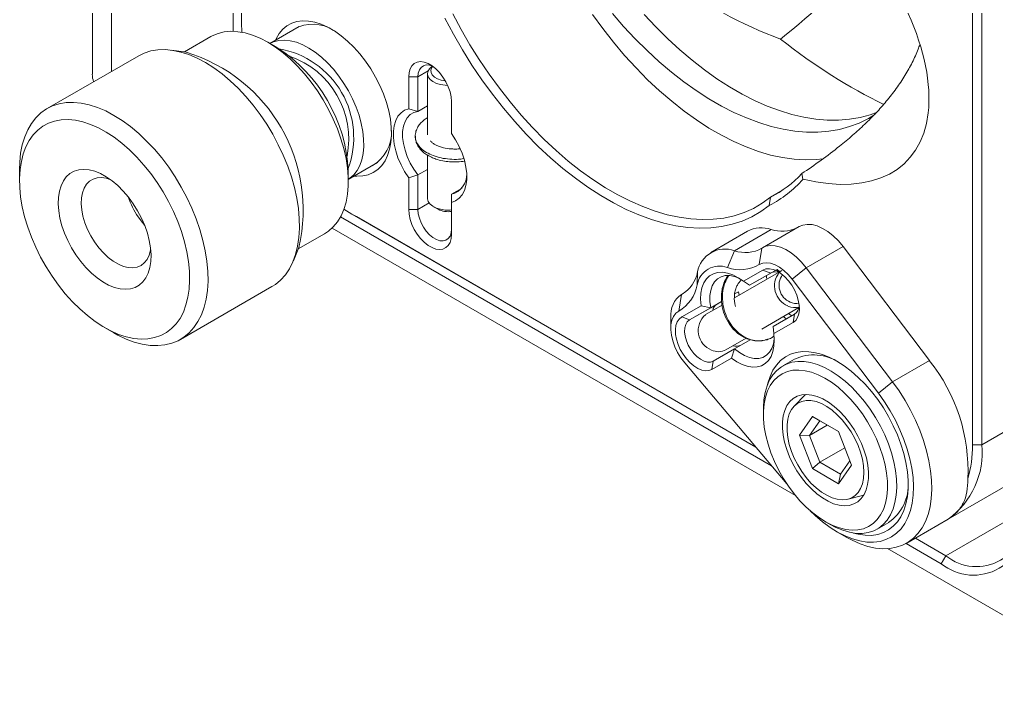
# Model space of a CAD drawing. Header units: inches. Extents: x 0.1 to 10.9, y 0 to 8.5.
# Drawn here: x 7.1 to 8.101, y 6.492 to 7.19 of the extents above; entities that cross this region are included whole.
import ezdxf

# ---------------------------------------------------------------- set-up
doc = ezdxf.new("R2010")
doc.units = ezdxf.units.IN
doc.header["$MEASUREMENT"] = 0

msp = doc.modelspace()

# ---------------------------------------------------------------- linework, layer by layer
at = {"color": 7, "linetype": 'Continuous', "lineweight": 0}
for p, q in [((7.1742, 7.1341), (7.1742, 8.1575)), ((7.3187, 7.178), (7.3187, 7.9438)), ((7.3272, 7.8453), (7.3272, 7.1866)), ((8.0768, 6.7539), (8.0768, 7.4126)), ((8.0862, 7.4126), (8.0862, 6.7539)), ((7.3272, 7.1866), (7.3275, 7.177)), ((7.3862, 7.183), (7.3561, 7.1656)), ((7.2958, 7.1725), (7.2686, 7.1568)), ((7.3635, 7.1613), (7.3541, 7.1667)), ((7.2217, 7.1528), (7.1279, 7.0987)), ((7.2703, 7.1566), (7.2555, 7.1586)), ((7.3771, 7.1525), (7.3765, 7.1525)), ((7.518, 7.1346), (7.518, 7.0717)), ((7.4986, 7.0986), (7.4986, 7.1312)), ((7.508, 7.1312), (7.4986, 7.1312)), ((7.508, 7.1312), (7.508, 7.0957)), ((7.5424, 7.1059), (7.5424, 7.0733)), ((7.508, 7.0957), (7.4986, 7.0986)), ((7.508, 7.0957), (7.518, 7.1014)), ((7.5055, 7.0705), (7.5055, 7.07)), ((7.4354, 7.0503), (7.4357, 7.0509)), ((7.4366, 7.0261), (7.4667, 7.0435)), ((7.518, 7.051), (7.518, 7.0066)), ((7.0995, 7.0361), (7.0995, 7.0252)), ((7.4366, 7.0238), (7.4366, 7.0347)), ((7.518, 7.0364), (7.508, 7.0307)), ((7.4986, 7.0277), (7.508, 7.0307)), ((7.4986, 6.9951), (7.4986, 7.0277)), ((7.508, 7.0307), (7.508, 6.9951)), ((7.9017, 7.032), (7.9029, 7.0262)), ((7.5534, 7.0171), (7.5424, 7.0108)), ((7.8803, 7.014), (7.8696, 7.0078)), ((7.5424, 7.0024), (7.5424, 7.0108)), ((7.5424, 7.0024), (7.5424, 6.9698)), ((7.8696, 7.0078), (7.8683, 6.9993)), ((7.4322, 6.9957), (7.4404, 6.9906)), ((7.4986, 6.9951), (7.508, 6.9951)), ((7.5241, 6.9981), (7.5288, 6.9954)), ((7.5408, 6.9947), (7.5424, 6.9948)), ((7.5424, 6.9927), (7.5421, 6.9932)), ((7.8707, 6.7324), (7.4286, 6.9876)), ((7.4404, 6.9906), (7.8545, 6.7515)), ((7.4404, 6.9906), (7.4451, 6.9879)), ((7.8545, 6.7515), (7.4451, 6.9879)), ((7.4201, 6.9762), (7.8951, 6.702)), ((7.8951, 6.702), (7.4201, 6.9762)), ((7.8461, 6.9729), (7.8084, 6.9512)), ((7.8325, 6.953), (7.8702, 6.9748)), ((7.899, 6.9777), (7.8613, 6.9559)), ((7.3853, 6.9548), (7.4124, 6.9704)), ((7.3803, 6.9425), (7.3859, 6.9563)), ((7.8254, 6.9357), (7.8325, 6.953)), ((7.8581, 6.9387), (7.8607, 6.9556)), ((7.9063, 6.9354), (7.944, 6.9572)), ((8.0325, 6.8402), (7.944, 6.9572)), ((7.8419, 6.9216), (7.8618, 6.9331)), ((7.8764, 6.9338), (7.8481, 6.9175)), ((7.8618, 6.9331), (7.8699, 6.9301)), ((7.8764, 6.9338), (7.8791, 6.9314)), ((7.8813, 6.9326), (7.8784, 6.9309)), ((7.8918, 6.9238), (7.9063, 6.9354)), ((7.9063, 6.9354), (7.9948, 6.8185)), ((7.7948, 6.9312), (7.7945, 6.9178)), ((7.8779, 6.9307), (7.8326, 6.9045)), ((7.8389, 6.9223), (7.84, 6.9229)), ((7.8699, 6.9301), (7.8481, 6.9175)), ((7.9802, 6.8068), (7.8918, 6.9238)), ((7.2645, 6.8619), (7.3583, 6.9161)), ((7.8419, 6.9216), (7.8481, 6.9175)), ((7.7784, 6.9081), (7.7755, 6.891)), ((7.7803, 6.9091), (7.7779, 6.9078)), ((7.8328, 6.9087), (7.8366, 6.9108)), ((7.8328, 6.9087), (7.8366, 6.9108)), ((7.8374, 6.9073), (7.8366, 6.9108)), ((7.7785, 6.885), (7.7985, 6.8965)), ((7.8148, 6.8983), (7.7865, 6.882)), ((7.8083, 6.8945), (7.7865, 6.882)), ((7.8083, 6.8945), (7.7985, 6.8965)), ((7.8199, 6.8972), (7.8029, 6.8874)), ((7.8083, 6.8945), (7.8195, 6.901)), ((7.8148, 6.8983), (7.8195, 6.901)), ((7.8606, 6.8725), (7.8987, 6.8946)), ((7.7674, 6.8844), (7.7674, 6.8735)), ((7.7865, 6.882), (7.7785, 6.885)), ((7.8724, 6.8754), (7.8942, 6.8879)), ((7.8928, 6.8794), (7.8942, 6.8879)), ((7.1867, 6.8742), (7.1962, 6.8687)), ((7.8729, 6.8679), (7.8724, 6.8754)), ((7.8928, 6.8794), (7.8729, 6.8679)), ((7.8238, 6.8513), (7.8445, 6.8633)), ((7.8109, 6.8398), (7.8326, 6.8524)), ((7.8326, 6.8524), (7.8295, 6.8428)), ((7.8488, 6.8617), (7.8326, 6.8524)), ((7.8642, 6.8614), (7.8648, 6.8615)), ((7.8648, 6.8615), (7.866, 6.8617)), ((7.8295, 6.8428), (7.8095, 6.8313)), ((7.7816, 6.8381), (7.8862, 6.714)), ((7.8109, 6.8398), (7.8095, 6.8313)), ((7.8941, 6.8417), (7.8823, 6.8349)), ((7.9948, 6.8185), (8.0325, 6.8402)), ((7.9802, 6.8068), (7.9948, 6.8185)), ((7.9056, 6.8055), (7.894, 6.7937)), ((7.8623, 6.7906), (7.8623, 6.7852)), ((7.8992, 6.7639), (7.9126, 6.7829)), ((7.9126, 6.7829), (7.9393, 6.7675)), ((7.92, 6.7786), (7.9126, 6.7829)), ((7.92, 6.7786), (7.9094, 6.7634)), ((7.9278, 6.7741), (7.9094, 6.7634)), ((7.9393, 6.7674), (7.92, 6.7786)), ((7.9126, 6.7295), (7.8992, 6.7639)), ((7.8992, 6.7639), (7.9094, 6.7634)), ((7.9094, 6.7634), (7.92, 6.736)), ((7.9393, 6.7675), (7.9526, 6.733)), ((8.0862, 6.7539), (8.0768, 6.7539)), ((7.9457, 6.7509), (7.92, 6.736)), ((7.9126, 6.7295), (7.92, 6.736)), ((7.92, 6.736), (7.9413, 6.7238)), ((7.9526, 6.733), (7.9393, 6.714)), ((7.9413, 6.7238), (7.9509, 6.7375)), ((7.9393, 6.714), (7.9126, 6.7295)), ((7.9393, 6.714), (7.9413, 6.7238)), ((8.0517, 6.6776), (8.1296, 6.7226)), ((7.9491, 6.6982), (7.9652, 6.7024)), ((7.9259, 6.675), (7.9306, 6.6722)), ((7.979, 6.6675), (7.9908, 6.6743)), ((8.0093, 6.6531), (8.0517, 6.6776)), ((7.9377, 6.6647), (7.9471, 6.6593)), ((8.0447, 6.6319), (8.0087, 6.6528)), ((8.0181, 6.6582), (8.0494, 6.6401)), ((7.9897, 6.6474), (8.2546, 6.4944)), ((8.2593, 6.4917), (7.9897, 6.6474)), ((8.0494, 6.6401), (8.0447, 6.6319))]:
    msp.add_line(p, q, dxfattribs=at)
at = {"color": 8, "linetype": 'Continuous', "lineweight": 0}
for p, q in [((7.1937, 8.1303), (7.1937, 7.1367)), ((7.5185, 7.1373), (7.508, 7.1312)), ((7.5197, 7.0019), (7.508, 6.9951)), ((7.7784, 6.9081), (7.7801, 6.909)), ((8.0862, 6.7539), (8.1296, 6.7789)), ((8.0494, 6.6401), (8.1296, 6.6864))]:
    msp.add_line(p, q, dxfattribs=at)
at = {"color": 7, "linetype": 'Continuous', "lineweight": 0, "flags": 128}
for points in [[(7.5438, 7.1959), (7.5523, 7.1799), (7.5614, 7.1642), (7.571, 7.1489), (7.5811, 7.1339), (7.5916, 7.1195), (7.6026, 7.1055), (7.6139, 7.0921), (7.6256, 7.0793), (7.6376, 7.0671), (7.6498, 7.0556), (7.6622, 7.0449), (7.6748, 7.035), (7.6875, 7.0259), (7.7003, 7.0176), (7.7131, 7.0102), (7.7259, 7.0037), (7.7386, 6.9982), (7.7512, 6.9936), (7.7637, 6.9899), (7.7759, 6.9873), (7.7879, 6.9856), (7.7995, 6.9849), (7.8109, 6.9852), (7.8218, 6.9865), (7.8324, 6.9889), (7.8425, 6.9922), (7.8521, 6.9964), (7.8611, 7.0016), (7.8696, 7.0078)], [(7.6871, 7.1952), (7.6977, 7.1807), (7.7086, 7.1667), (7.72, 7.1533), (7.7317, 7.1405), (7.7436, 7.1283), (7.7559, 7.1169), (7.7683, 7.1062), (7.7809, 7.0962), (7.7936, 7.0871), (7.8064, 7.0788), (7.8192, 7.0714), (7.832, 7.065), (7.8447, 7.0594), (7.8573, 7.0548), (7.8697, 7.0511), (7.882, 7.0485), (7.8939, 7.0468), (7.9056, 7.0461), (7.9169, 7.0465), (7.9233, 7.0471)], [(7.9765, 7.0926), (7.97, 7.0886), (7.9605, 7.0839), (7.9506, 7.0802), (7.9402, 7.0774), (7.9294, 7.0755), (7.9182, 7.0746), (7.9066, 7.0746), (7.8947, 7.0756), (7.8826, 7.0776), (7.8702, 7.0805), (7.8577, 7.0843), (7.845, 7.0891), (7.8321, 7.0948), (7.8192, 7.1013), (7.8063, 7.1088), (7.7935, 7.1171), (7.7806, 7.1262), (7.7679, 7.1361), (7.7554, 7.1468), (7.743, 7.1582), (7.7308, 7.1702), (7.719, 7.1829), (7.7074, 7.1962)], [(7.7402, 7.1952), (7.7521, 7.1825), (7.7642, 7.1704), (7.7766, 7.159), (7.7891, 7.1484), (7.8018, 7.1385), (7.8147, 7.1293), (7.8276, 7.121), (7.8405, 7.1136), (7.8533, 7.107), (7.8662, 7.1013), (7.8789, 7.0966), (7.8914, 7.0927), (7.9038, 7.0898), (7.916, 7.0878), (7.9278, 7.0868), (7.9394, 7.0868), (7.9506, 7.0877), (7.9614, 7.0896), (7.9718, 7.0924), (7.979, 7.0951)], [(7.362, 7.169), (7.3626, 7.1703), (7.3657, 7.1756), (7.3694, 7.18), (7.3737, 7.1836), (7.3786, 7.1862), (7.384, 7.1879), (7.3898, 7.1887), (7.3959, 7.1885), (7.4024, 7.1874), (7.409, 7.1852), (7.4158, 7.1822), (7.4226, 7.1783), (7.4293, 7.1735), (7.436, 7.168), (7.4424, 7.1617), (7.4486, 7.1548), (7.4544, 7.1473), (7.4597, 7.1394), (7.4646, 7.1311), (7.4689, 7.1225), (7.4727, 7.1138), (7.4757, 7.105), (7.4781, 7.0963), (7.4798, 7.0877), (7.4807, 7.0794), (7.4809, 7.0714), (7.4803, 7.0639), (7.479, 7.057), (7.477, 7.0506), (7.4743, 7.045), (7.4709, 7.0402), (7.4668, 7.0362), (7.4622, 7.0331), (7.4571, 7.0309), (7.4515, 7.0296), (7.4455, 7.0293), (7.4425, 7.0295)], [(7.8683, 6.9993), (7.8596, 6.9931), (7.8504, 6.9878), (7.8406, 6.9834), (7.8303, 6.9801), (7.8195, 6.9777), (7.8083, 6.9764), (7.7968, 6.9761), (7.7848, 6.9768), (7.7726, 6.9785), (7.7601, 6.9812), (7.7474, 6.985), (7.7346, 6.9897), (7.7216, 6.9953), (7.7085, 7.002), (7.6955, 7.0095), (7.6824, 7.018), (7.6695, 7.0273), (7.6566, 7.0374), (7.6439, 7.0483), (7.6314, 7.06), (7.6192, 7.0724), (7.6073, 7.0855), (7.5957, 7.0992), (7.5845, 7.1134), (7.5737, 7.1282), (7.5634, 7.1434), (7.5536, 7.1591), (7.5444, 7.1751), (7.5357, 7.1914)], [(7.2958, 7.1725), (7.2971, 7.1733), (7.3031, 7.1758), (7.3095, 7.1774), (7.3163, 7.178), (7.3234, 7.1776), (7.3308, 7.1763), (7.3385, 7.174), (7.3462, 7.1708), (7.3541, 7.1668), (7.3619, 7.1618), (7.3697, 7.156), (7.3773, 7.1495), (7.3847, 7.1422), (7.3919, 7.1344), (7.3987, 7.1259), (7.4051, 7.117), (7.411, 7.1076), (7.4164, 7.0979), (7.4213, 7.088), (7.4255, 7.0779), (7.4291, 7.0678), (7.432, 7.0577), (7.4343, 7.0477), (7.4358, 7.0379), (7.4365, 7.0285), (7.4365, 7.0194), (7.4358, 7.0108), (7.4343, 7.0028), (7.4321, 6.9953), (7.4292, 6.9886), (7.4256, 6.9826), (7.4213, 6.9774), (7.4165, 6.9731), (7.4124, 6.9704)], [(7.4366, 7.0262), (7.4381, 7.0272), (7.4422, 7.0307), (7.4456, 7.0351), (7.4484, 7.0403), (7.4505, 7.0462), (7.4518, 7.0528), (7.4525, 7.0599), (7.4524, 7.0674), (7.4515, 7.0753), (7.45, 7.0835), (7.4477, 7.0919), (7.4447, 7.1003), (7.4411, 7.1086), (7.4369, 7.1168), (7.4322, 7.1246), (7.427, 7.1321), (7.4214, 7.1391), (7.4154, 7.1456), (7.4092, 7.1514), (7.4028, 7.1565), (7.3963, 7.1607), (7.3899, 7.1641), (7.3834, 7.1667), (7.3772, 7.1683), (7.3712, 7.1689), (7.3655, 7.1686), (7.3601, 7.1673), (7.3561, 7.1656)], [(7.2217, 7.1528), (7.2273, 7.1556), (7.2341, 7.1578), (7.2412, 7.159), (7.2488, 7.1592), (7.2567, 7.1584), (7.2648, 7.1567), (7.2732, 7.1541), (7.2817, 7.1505), (7.2902, 7.1459), (7.2988, 7.1405), (7.3072, 7.1343), (7.3156, 7.1273), (7.3237, 7.1196), (7.3316, 7.1112), (7.3391, 7.1022), (7.3463, 7.0927), (7.353, 7.0827), (7.3592, 7.0724), (7.3649, 7.0617), (7.37, 7.0508), (7.3745, 7.0398), (7.3783, 7.0288), (7.3814, 7.0178), (7.3838, 7.0069), (7.3855, 6.9963), (7.3864, 6.9859), (7.3866, 6.976), (7.386, 6.9665), (7.3847, 6.9575), (7.3826, 6.9491), (7.3798, 6.9414), (7.3763, 6.9344), (7.3721, 6.9282), (7.3673, 6.9229), (7.3619, 6.9184), (7.3583, 6.9161)], [(7.4986, 7.1312), (7.499, 7.1357), (7.5001, 7.1395), (7.5019, 7.1427), (7.5043, 7.145), (7.5073, 7.1464), (7.5108, 7.1469), (7.5145, 7.1464), (7.5185, 7.1449), (7.5225, 7.1426), (7.5265, 7.1395), (7.5303, 7.1356), (7.5337, 7.1311), (7.5367, 7.1263), (7.5392, 7.1211), (7.541, 7.1159), (7.5421, 7.1108), (7.5424, 7.1059)], [(7.523, 7.1423), (7.5199, 7.1433), (7.5166, 7.1435), (7.5137, 7.1427), (7.5113, 7.141), (7.5095, 7.1384), (7.5084, 7.1351), (7.508, 7.1312)], [(7.5386, 7.1225), (7.536, 7.1226), (7.5313, 7.1233), (7.527, 7.1246), (7.5234, 7.1265), (7.5206, 7.1287), (7.5187, 7.1313), (7.518, 7.1341), (7.5183, 7.1369), (7.5198, 7.1395), (7.5223, 7.1419), (7.5229, 7.1423)], [(7.5234, 7.1421), (7.5223, 7.1407), (7.5214, 7.1382), (7.5215, 7.1357), (7.5228, 7.1332), (7.525, 7.131), (7.5281, 7.1293), (7.5319, 7.128), (7.5361, 7.1273), (7.5362, 7.1273)], [(7.0995, 7.0361), (7.0998, 7.0436), (7.1007, 7.0529), (7.1024, 7.0615), (7.1049, 7.0696), (7.108, 7.0769), (7.1119, 7.0835), (7.1164, 7.0893), (7.1215, 7.0943), (7.1272, 7.0983), (7.1335, 7.1014), (7.1402, 7.1036), (7.1474, 7.1048), (7.155, 7.105), (7.1629, 7.1043), (7.171, 7.1026), (7.1794, 7.0999), (7.1879, 7.0963), (7.1964, 7.0918), (7.2049, 7.0864), (7.2134, 7.0802), (7.2217, 7.0732), (7.2299, 7.0654), (7.2378, 7.057), (7.2453, 7.0481), (7.2525, 7.0385), (7.2592, 7.0286), (7.2654, 7.0182), (7.2711, 7.0075), (7.2762, 6.9967), (7.2807, 6.9857), (7.2845, 6.9746), (7.2876, 6.9636), (7.29, 6.9528), (7.2917, 6.9421), (7.2926, 6.9318), (7.2928, 6.9218), (7.2922, 6.9123), (7.2909, 6.9033), (7.2888, 6.895), (7.286, 6.8872), (7.2825, 6.8803), (7.2783, 6.8741), (7.2735, 6.8687), (7.268, 6.8642), (7.2621, 6.8606), (7.2556, 6.858), (7.2486, 6.8563), (7.2412, 6.8556), (7.2335, 6.8558), (7.2254, 6.8571), (7.2172, 6.8593), (7.2088, 6.8624), (7.2002, 6.8665), (7.1962, 6.8687)], [(7.4986, 7.0277), (7.4944, 7.0343), (7.4907, 7.0411), (7.4876, 7.0482), (7.4853, 7.0553), (7.4837, 7.0623), (7.4829, 7.0691), (7.4829, 7.0754), (7.4837, 7.0812), (7.4853, 7.0864), (7.4876, 7.0908), (7.4907, 7.0944), (7.4944, 7.097), (7.4986, 7.0986)], [(7.508, 7.0957), (7.5038, 7.0946), (7.5002, 7.0925), (7.4971, 7.0894), (7.4948, 7.0854), (7.4932, 7.0807), (7.4923, 7.0752), (7.4923, 7.0692), (7.4932, 7.0629), (7.4948, 7.0562), (7.4971, 7.0495), (7.5002, 7.0429), (7.5038, 7.0366), (7.508, 7.0307)], [(7.1329, 6.9268), (7.1268, 6.9364), (7.1212, 6.9463), (7.1162, 6.9565), (7.1117, 6.9668), (7.108, 6.9772), (7.1048, 6.9876), (7.1024, 6.9978), (7.1007, 7.0079), (7.0998, 7.0177), (7.0996, 7.0271), (7.1001, 7.0361), (7.1014, 7.0446), (7.1033, 7.0524), (7.1061, 7.0596), (7.1094, 7.0661), (7.1135, 7.0718), (7.1182, 7.0767), (7.1234, 7.0807), (7.1292, 7.0838), (7.1355, 7.0859), (7.1423, 7.0872), (7.1494, 7.0874), (7.1568, 7.0867), (7.1645, 7.0851), (7.1724, 7.0825), (7.1804, 7.079), (7.1884, 7.0746), (7.1965, 7.0693), (7.2044, 7.0633), (7.2122, 7.0565), (7.2198, 7.049), (7.2271, 7.0408), (7.2341, 7.0321), (7.2406, 7.023), (7.2467, 7.0134), (7.2523, 7.0034), (7.2573, 6.9933), (7.2618, 6.9829), (7.2655, 6.9725), (7.2687, 6.9622), (7.2711, 6.9519), (7.2728, 6.9418), (7.2737, 6.932), (7.2739, 6.9226), (7.2734, 6.9136), (7.2722, 6.9052), (7.2702, 6.8973), (7.2675, 6.8901), (7.2641, 6.8836), (7.26, 6.8779), (7.2553, 6.8731), (7.2501, 6.8691), (7.2443, 6.866), (7.238, 6.8638), (7.2312, 6.8626), (7.2241, 6.8623), (7.2167, 6.863), (7.209, 6.8646), (7.2011, 6.8672), (7.1931, 6.8707), (7.1851, 6.8751), (7.1771, 6.8804), (7.1691, 6.8864), (7.1613, 6.8932), (7.1537, 6.9007), (7.1464, 6.9089), (7.1394, 6.9176), (7.1329, 6.9268)], [(7.5424, 7.0733), (7.5467, 7.0668), (7.5504, 7.0599), (7.5534, 7.0529), (7.5557, 7.0458), (7.5573, 7.0387), (7.5581, 7.032), (7.5581, 7.0256), (7.5573, 7.0198), (7.5557, 7.0146), (7.5534, 7.0102), (7.5504, 7.0067), (7.5467, 7.0041), (7.5424, 7.0024)], [(7.1573, 6.9486), (7.1529, 6.9558), (7.149, 6.9633), (7.1456, 6.9709), (7.1429, 6.9786), (7.141, 6.9863), (7.1397, 6.9938), (7.1392, 7.001), (7.1394, 7.0077), (7.1404, 7.014), (7.1421, 7.0196), (7.1445, 7.0245), (7.1475, 7.0287), (7.1512, 7.032), (7.1555, 7.0344), (7.1602, 7.0358), (7.1654, 7.0363), (7.1709, 7.0359), (7.1767, 7.0344), (7.1826, 7.032), (7.1885, 7.0288), (7.1945, 7.0246), (7.2003, 7.0197), (7.2059, 7.0141), (7.2112, 7.0079), (7.2162, 7.0011), (7.2206, 6.9939), (7.2246, 6.9865), (7.2279, 6.9788), (7.2306, 6.9711), (7.2326, 6.9634), (7.2338, 6.956), (7.2344, 6.9488), (7.2341, 6.942), (7.2332, 6.9358), (7.2315, 6.9301), (7.229, 6.9252), (7.226, 6.921), (7.2223, 6.9177), (7.218, 6.9153), (7.2133, 6.9139), (7.2081, 6.9134), (7.2026, 6.9139), (7.1969, 6.9153), (7.1909, 6.9177), (7.185, 6.921), (7.179, 6.9251), (7.1732, 6.93), (7.1676, 6.9356), (7.1623, 6.9418), (7.1573, 6.9486)], [(7.1764, 6.9619), (7.1725, 6.9682), (7.1692, 6.9748), (7.1665, 6.9815), (7.1645, 6.9883), (7.1633, 6.9949), (7.1627, 7.0012), (7.163, 7.0071), (7.164, 7.0124), (7.1657, 7.0171), (7.1681, 7.0211), (7.1712, 7.0242), (7.1749, 7.0264), (7.179, 7.0276), (7.1836, 7.0279), (7.1885, 7.0272), (7.1931, 7.0257)], [(7.518, 7.0066), (7.518, 7.0061), (7.5187, 7.0034), (7.5206, 7.0008), (7.5234, 6.9985), (7.527, 6.9967), (7.5313, 6.9954), (7.536, 6.9947), (7.5408, 6.9947)], [(7.5424, 6.9698), (7.5421, 6.9654), (7.541, 6.9615), (7.5392, 6.9584), (7.5367, 6.9561), (7.5337, 6.9547), (7.5303, 6.9542), (7.5265, 6.9547), (7.5225, 6.9561), (7.5185, 6.9584), (7.5145, 6.9616), (7.5108, 6.9655), (7.5073, 6.9699), (7.5043, 6.9748), (7.5019, 6.9799), (7.5001, 6.9851), (7.499, 6.9903), (7.4986, 6.9951)], [(7.508, 6.9951), (7.5084, 6.9908), (7.5095, 6.9862), (7.5113, 6.9816), (7.5137, 6.9771), (7.5166, 6.973), (7.5199, 6.9694), (7.5234, 6.9665), (7.527, 6.9644), (7.5306, 6.9632), (7.5338, 6.963), (7.5367, 6.9638), (7.5392, 6.9655), (7.541, 6.968), (7.5421, 6.9714), (7.5424, 6.9753)], [(7.2277, 6.9793), (7.2255, 6.9819), (7.2212, 6.9878)], [(7.944, 6.9572), (7.9392, 6.963), (7.934, 6.9682), (7.9285, 6.9725), (7.923, 6.9759), (7.9176, 6.9784), (7.9122, 6.9797), (7.9072, 6.98), (7.9026, 6.9792), (7.899, 6.9777)], [(7.2339, 6.9549), (7.2337, 6.9535), (7.2323, 6.9485), (7.2303, 6.9441), (7.2275, 6.9406), (7.2241, 6.9379), (7.2202, 6.9362), (7.2158, 6.9354), (7.2111, 6.9357), (7.206, 6.9369), (7.2009, 6.939), (7.1956, 6.9421), (7.1905, 6.946), (7.1855, 6.9507), (7.1807, 6.956), (7.1764, 6.9619)], [(7.8607, 6.9556), (7.8649, 6.9575), (7.8695, 6.9583), (7.8745, 6.958), (7.8798, 6.9566), (7.8853, 6.9542), (7.8908, 6.9507), (7.8963, 6.9464), (7.9014, 6.9413), (7.9063, 6.9354)], [(7.8918, 6.9238), (7.8877, 6.9286), (7.8834, 6.9328), (7.8788, 6.9361), (7.8742, 6.9386), (7.8697, 6.9401), (7.8655, 6.9407), (7.8616, 6.9402), (7.8581, 6.9387)], [(7.8618, 6.9331), (7.8649, 6.9343), (7.8685, 6.9345), (7.8723, 6.9338), (7.8763, 6.9322), (7.8803, 6.9296), (7.8843, 6.9263), (7.888, 6.9222), (7.8913, 6.9177), (7.8942, 6.9127), (7.8965, 6.9075), (7.8981, 6.9023), (7.899, 6.8972), (7.8992, 6.8925), (7.8987, 6.8882), (7.8974, 6.8845), (7.8954, 6.8815), (7.8928, 6.8794)], [(7.7985, 6.8965), (7.7979, 6.9032), (7.7982, 6.9093), (7.7993, 6.9149), (7.8012, 6.9199), (7.8038, 6.924), (7.8071, 6.9272), (7.811, 6.9294), (7.8154, 6.9307), (7.8203, 6.9309), (7.8255, 6.93), (7.8309, 6.9282), (7.8364, 6.9253), (7.8419, 6.9216)], [(7.8381, 6.9243), (7.8378, 6.9244), (7.8327, 6.9264), (7.8278, 6.9274), (7.8231, 6.9274), (7.8189, 6.9263), (7.8153, 6.9242), (7.8122, 6.9211), (7.8099, 6.9171), (7.8083, 6.9123), (7.8075, 6.9069), (7.8075, 6.9009), (7.8083, 6.8945)], [(7.7755, 6.891), (7.7725, 6.8888), (7.7701, 6.8856), (7.7685, 6.8817), (7.7675, 6.877), (7.7674, 6.8718), (7.768, 6.8663), (7.7694, 6.8604), (7.7716, 6.8545), (7.7743, 6.8487), (7.7777, 6.8432), (7.7816, 6.8381)], [(7.8095, 6.8313), (7.8064, 6.8301), (7.8028, 6.8299), (7.799, 6.8306), (7.795, 6.8323), (7.791, 6.8348), (7.787, 6.8382), (7.7833, 6.8422), (7.78, 6.8468), (7.7771, 6.8517), (7.7748, 6.8569), (7.7732, 6.8621), (7.7723, 6.8672), (7.7721, 6.872), (7.7726, 6.8763), (7.7739, 6.88), (7.7759, 6.8829), (7.7785, 6.885)], [(7.7865, 6.882), (7.7843, 6.88), (7.7826, 6.8773), (7.7817, 6.8738), (7.7815, 6.8698), (7.7821, 6.8653), (7.7834, 6.8607), (7.7853, 6.8561), (7.7879, 6.8517), (7.7909, 6.8477), (7.7942, 6.8443), (7.7978, 6.8416), (7.8014, 6.8397), (7.8049, 6.8388), (7.8081, 6.8388), (7.8109, 6.8398)], [(7.8729, 6.8679), (7.8734, 6.8613), (7.8731, 6.8551), (7.872, 6.8495), (7.8701, 6.8446), (7.8675, 6.8405), (7.8642, 6.8373), (7.8603, 6.835), (7.8559, 6.8338), (7.851, 6.8336), (7.8458, 6.8344), (7.8404, 6.8363), (7.8349, 6.8391), (7.8295, 6.8428)], [(7.8326, 6.8524), (7.8377, 6.8485), (7.8429, 6.8455), (7.848, 6.8434), (7.853, 6.8424), (7.8576, 6.8425), (7.8618, 6.8436), (7.8655, 6.8457), (7.8685, 6.8488), (7.8709, 6.8528), (7.8725, 6.8575), (7.8733, 6.863), (7.8733, 6.8633)], [(7.8666, 6.8158), (7.867, 6.8172), (7.8692, 6.8241), (7.8721, 6.8303), (7.8757, 6.8357), (7.8799, 6.8403), (7.8848, 6.844), (7.8901, 6.8468), (7.896, 6.8486), (7.9023, 6.8495), (7.9089, 6.8494), (7.9158, 6.8484), (7.923, 6.8464), (7.9303, 6.8435), (7.9377, 6.8396)], [(7.9823, 6.7731), (7.9773, 6.7819), (7.9718, 6.7904), (7.9659, 6.7984), (7.9596, 6.806), (7.953, 6.8129), (7.9461, 6.8191), (7.9391, 6.8247), (7.9319, 6.8294), (7.9248, 6.8332), (7.9177, 6.8362), (7.9107, 6.8382), (7.904, 6.8392), (7.8976, 6.8393), (7.8915, 6.8385), (7.8859, 6.8367), (7.8807, 6.8339), (7.8761, 6.8302), (7.8721, 6.8257), (7.8687, 6.8204), (7.866, 6.8143), (7.8641, 6.8075), (7.8628, 6.8), (7.8623, 6.7921), (7.8623, 6.7906)], [(7.9377, 6.8396), (7.9451, 6.8349), (7.9524, 6.8294), (7.9596, 6.8231), (7.9665, 6.8162), (7.9732, 6.8086), (7.9795, 6.8004), (7.9853, 6.7918), (7.9907, 6.7828), (7.9955, 6.7735), (7.9997, 6.7641), (8.0033, 6.7545), (8.0062, 6.745), (8.0085, 6.7356), (8.0099, 6.7263), (8.0107, 6.7174), (8.0107, 6.7089), (8.0099, 6.7008), (8.0085, 6.6933), (8.0062, 6.6864), (8.0033, 6.6802), (7.9997, 6.6748), (7.9955, 6.6703), (7.9907, 6.6666), (7.9853, 6.6638), (7.9795, 6.6619), (7.9732, 6.661), (7.9665, 6.6611), (7.9596, 6.6621), (7.9546, 6.6634)], [(7.974, 6.7688), (7.9692, 6.7773), (7.9639, 6.7855), (7.9582, 6.7932), (7.9521, 6.8004), (7.9456, 6.807), (7.939, 6.8129), (7.9322, 6.818), (7.9253, 6.8223), (7.9184, 6.8258), (7.9116, 6.8283), (7.905, 6.8299), (7.8986, 6.8306), (7.8926, 6.8303), (7.8869, 6.829), (7.8817, 6.8268), (7.877, 6.8237), (7.8729, 6.8197), (7.8694, 6.8148), (7.8666, 6.8092), (7.8644, 6.8029), (7.863, 6.7959), (7.8624, 6.7884), (7.8624, 6.7804), (7.8632, 6.772), (7.8648, 6.7634), (7.8671, 6.7545), (7.87, 6.7456), (7.8736, 6.7368), (7.8779, 6.7281), (7.8826, 6.7196), (7.8879, 6.7114), (7.8937, 6.7037), (7.8998, 6.6965), (7.9062, 6.6899), (7.9129, 6.6841), (7.9197, 6.6789), (7.9266, 6.6746), (7.9335, 6.6711), (7.9402, 6.6686), (7.9469, 6.667), (7.9532, 6.6663), (7.9593, 6.6666), (7.965, 6.6679), (7.9702, 6.6701), (7.9749, 6.6732), (7.979, 6.6772), (7.9825, 6.6821), (7.9853, 6.6877), (7.9874, 6.694), (7.9888, 6.701), (7.9895, 6.7085), (7.9894, 6.7165), (7.9886, 6.7249), (7.9871, 6.7335), (7.9848, 6.7424), (7.9818, 6.7513), (7.9782, 6.7601), (7.974, 6.7688)], [(7.9948, 6.8185), (8.0014, 6.8092), (8.0075, 6.7995), (8.0132, 6.7895), (8.0182, 6.7792), (8.0227, 6.7688), (8.0265, 6.7583), (8.0297, 6.7478), (8.0321, 6.7375), (8.0338, 6.7273), (8.0348, 6.7175), (8.035, 6.7079), (8.0344, 6.6989), (8.0332, 6.6904), (8.0311, 6.6824), (8.0284, 6.6752), (8.025, 6.6687), (8.0208, 6.6629), (8.0161, 6.658), (8.0108, 6.654), (8.0049, 6.6509), (7.9986, 6.6488), (7.9918, 6.6476), (7.9846, 6.6473), (7.9771, 6.648), (7.9693, 6.6497), (7.9614, 6.6524), (7.9533, 6.656), (7.9471, 6.6593)], [(7.9593, 6.7626), (7.9553, 6.7697), (7.9507, 6.7764), (7.9457, 6.7827), (7.9404, 6.7884), (7.9348, 6.7933), (7.9291, 6.7975), (7.9233, 6.8009), (7.9175, 6.8034), (7.912, 6.8049), (7.9066, 6.8055), (7.9016, 6.8051), (7.897, 6.8037), (7.8929, 6.8014), (7.8893, 6.7982), (7.8864, 6.7941), (7.8842, 6.7892), (7.8826, 6.7837), (7.8818, 6.7775), (7.8818, 6.7709), (7.8825, 6.7638), (7.884, 6.7565), (7.8862, 6.7491), (7.889, 6.7416), (7.8925, 6.7343), (7.8966, 6.7272), (7.9012, 6.7205), (7.9062, 6.7142), (7.9115, 6.7086), (7.9171, 6.7036), (7.9228, 6.6994), (7.9286, 6.696), (7.9343, 6.6935), (7.9399, 6.692), (7.9453, 6.6914), (7.9503, 6.6918), (7.9549, 6.6932), (7.959, 6.6955), (7.9625, 6.6987), (7.9655, 6.7028), (7.9677, 6.7077), (7.9692, 6.7132), (7.97, 6.7194), (7.97, 6.726), (7.9693, 6.7331), (7.9679, 6.7404), (7.9657, 6.7478), (7.9628, 6.7553), (7.9593, 6.7626)], [(7.9103, 6.6862), (7.9154, 6.6813), (7.9229, 6.6749), (7.9306, 6.6692), (7.9383, 6.6644), (7.946, 6.6604), (7.9536, 6.6574), (7.9611, 6.6553), (7.9683, 6.6542), (7.9753, 6.6541), (7.9819, 6.6549), (7.988, 6.6568), (7.9937, 6.6595), (7.9988, 6.6632), (8.0034, 6.6678), (8.0073, 6.6733), (8.0105, 6.6795), (8.013, 6.6865), (8.0148, 6.6942), (8.0159, 6.7024), (8.0161, 6.7111), (8.0157, 6.7203), (8.0144, 6.7298), (8.0124, 6.7396), (8.0097, 6.7495), (8.0063, 6.7595), (8.0023, 6.7694), (7.9976, 6.7792), (7.9923, 6.7888), (7.9865, 6.798), (7.9802, 6.8068)], [(7.9062, 6.7993), (7.9016, 6.7984), (7.8975, 6.7965), (7.894, 6.7937), (7.8911, 6.79), (7.8888, 6.7855), (7.8873, 6.7802), (7.8865, 6.7744), (7.8865, 6.768), (7.8873, 6.7613), (7.8888, 6.7543), (7.8911, 6.7472), (7.894, 6.7401), (7.8975, 6.7332), (7.9016, 6.7266), (7.9062, 6.7204), (7.9111, 6.7147), (7.9164, 6.7097), (7.9218, 6.7055), (7.9273, 6.7021), (7.9328, 6.6996), (7.9381, 6.6981), (7.9432, 6.6975), (7.948, 6.6979), (7.9523, 6.6993), (7.9562, 6.7017), (7.9594, 6.705), (7.962, 6.7091), (7.9639, 6.714), (7.965, 6.7195), (7.9654, 6.7257), (7.965, 6.7322), (7.9639, 6.7391), (7.962, 6.7462), (7.9594, 6.7533), (7.9562, 6.7603), (7.9523, 6.7671), (7.948, 6.7735), (7.9432, 6.7794), (7.9381, 6.7848), (7.9328, 6.7894), (7.9273, 6.7932), (7.9218, 6.7962), (7.9164, 6.7982), (7.9111, 6.7993), (7.9062, 6.7993)], [(7.9306, 6.6722), (7.9365, 6.6691), (7.9436, 6.6662), (7.9506, 6.6642), (7.9573, 6.6631), (7.9637, 6.663), (7.9698, 6.6639), (7.9754, 6.6657), (7.9806, 6.6684), (7.9852, 6.6721), (7.9892, 6.6766), (7.9926, 6.682), (7.9952, 6.6881), (7.9972, 6.6949), (7.9985, 6.7023), (7.999, 6.7102), (7.9987, 6.7186), (7.9978, 6.7274), (7.996, 6.7364), (7.9936, 6.7456), (7.9905, 6.7548), (7.9867, 6.764), (7.9823, 6.7731)]]:
    msp.add_lwpolyline(points, dxfattribs=at)
at = {"color": 7, "linetype": 'Continuous', "lineweight": 0}
for centre, radius, start, end in [((7.4005, 7.1472), 0.0381, 56.3329, 120.6186), ((7.2214, 6.9948), 0.169, 346.8261, 73.1686), ((7.2781, 7.0276), 0.1586, 2.5717, 57.4229), ((7.35, 7.0691), 0.0922, 339.7163, 80.2783), ((7.3469, 7.0673), 0.0902, 348.9937, 71.0009), ((7.1974, 7.1342), 0.0233, 180.2648, 200.1222), ((7.4424, 7.074), 0.0386, 299.8091, 3.2287), ((7.5372, 7.0311), 0.0209, 284.3879, 1.5093), ((7.8149, 7.1039), 0.1174, 297.0953, 318.6068), ((7.8177, 7.11), 0.1146, 296.9483, 317.1311), ((7.2919, 7.0356), 0.0854, 198.8105, 214.0826), ((7.5387, 7.0141), 0.0211, 242.088, 280.2869), ((7.8603, 6.9464), 0.0301, 70.6793, 118.0296), ((7.8816, 7.0078), 0.0349, 251.0964, 295.4223), ((7.8228, 6.9263), 0.0284, 69.8848, 170.126), ((7.8438, 6.9855), 0.0344, 250.8998, 299.5519), ((7.8173, 6.914), 0.0232, 69.6479, 170.3628), ((7.8384, 6.9734), 0.0399, 250.8998, 299.5519), ((7.761, 6.9377), 0.0344, 300.4602, 349.1058), ((7.8747, 6.9196), 0.0116, 63.9561, 114.9789), ((7.8959, 6.9168), 0.0222, 141.918, 247.5682), ((7.897, 6.9175), 0.0187, 144.1622, 247.4401), ((7.7553, 6.9254), 0.0399, 300.4602, 349.1058), ((7.7931, 6.8868), 0.0259, 124.6117, 185.1713), ((7.8204, 6.8896), 0.0103, 122.8146, 168.6576), ((7.8947, 6.9112), 0.0166, 244.2121, 285.7946), ((7.8959, 6.9128), 0.014, 244.2405, 281.817), ((7.8876, 6.8974), 0.0116, 305.0318, 356.0357), ((7.8167, 6.871), 0.0213, 130.0078, 249.3615), ((7.8787, 6.8775), 0.00873, 38.2669, 62.9844), ((7.8344, 6.8653), 0.0103, 251.3172, 297.195), ((7.8162, 6.8652), 0.0158, 243.3952, 298.5099), ((7.914, 6.7989), 0.0472, 56.384, 114.9198), ((7.893, 6.7278), 0.1791, 357.1716, 38.8841), ((8.0032, 6.7455), 0.0834, 305.5259, 5.7925), ((7.9575, 6.7525), 0.1192, 343.6308, 0.6526), ((7.9636, 6.7129), 0.0472, 305.0772, 3.6083), ((8.0807, 6.6785), 0.0495, 230.7967, 9.214), ((8.0778, 6.6726), 0.0524, 230.7967, 9.214)]:
    msp.add_arc(centre, radius, start, end, dxfattribs=at)
for centre, major_axis, ratio, start_param, end_param in [((7.8075, 7.4439), (-0.2605, 0.2605), 0.517687, 1.488722, 2.297291), ((7.8238, 7.2293), (0.185, -0.185), 0.517687, 5.579849, 7.762197), ((7.8075, 7.3605), (0.2605, 0.2605), 0.517687, 4.48349, 4.839993), ((7.9519, 7.3605), (0.2605, -0.2605), 0.517687, 4.941288, 5.305681), ((7.8351, 6.9278), (-0.00397, 0.00539), 0.562813, 3.219401, 3.401165)]:
    msp.add_ellipse(centre, major_axis=major_axis, ratio=ratio, start_param=start_param, end_param=end_param, dxfattribs=at)
for points, knots in [([(8.0226, 7.1642), (8.0221, 7.1627), (8.02, 7.1565), (8.015, 7.146), (8.0076, 7.1325), (7.9987, 7.1192), (7.9887, 7.1064), (7.9779, 7.0942), (7.9663, 7.0826), (7.9538, 7.0712), (7.9388, 7.0588), (7.9214, 7.0455), (7.9083, 7.0365), (7.9017, 7.032)], [0, 0, 0, 0, 0.030077, 0.119224, 0.209008, 0.300836, 0.393394, 0.480195, 0.568368, 0.657258, 0.747632, 0.872778, 1, 1, 1, 1]), ([(7.518, 7.0894), (7.5178, 7.0893), (7.5162, 7.0885), (7.5138, 7.0866), (7.5106, 7.0836), (7.5078, 7.0799), (7.5057, 7.0753), (7.5054, 7.0719), (7.5053, 7.0702)], [0, 0, 0, 0, 0.014808, 0.195963, 0.357657, 0.545155, 0.759625, 1, 1, 1, 1]), ([(7.5053, 7.0702), (7.5054, 7.0687), (7.5056, 7.0659), (7.507, 7.0621), (7.509, 7.0589), (7.5116, 7.0557), (7.5149, 7.0528), (7.5186, 7.0504), (7.5224, 7.0485), (7.527, 7.0467), (7.5332, 7.045), (7.5407, 7.044), (7.5484, 7.0438), (7.5534, 7.0445), (7.5558, 7.0448)], [0, 0, 0, 0, 0.0858295, 0.1623802, 0.2293403, 0.2866064, 0.3778535, 0.4519077, 0.5015275, 0.5786913, 0.6847891, 0.7833986, 0.8982265, 1, 1, 1, 1]), ([(7.5512, 7.0575), (7.551, 7.0575), (7.549, 7.0572), (7.5452, 7.0572), (7.539, 7.0575), (7.5329, 7.0588), (7.5279, 7.0606), (7.5244, 7.0625), (7.5222, 7.064), (7.5212, 7.0651), (7.5208, 7.0656)], [0, 0, 0, 0, 0.01718, 0.161553, 0.291141, 0.505075, 0.659902, 0.761175, 0.892623, 1, 1, 1, 1]), ([(7.8258, 6.9271), (7.8256, 6.9268), (7.824, 6.9245), (7.8219, 6.9202), (7.8201, 6.9144), (7.819, 6.9073), (7.8192, 6.8981), (7.8219, 6.8873), (7.8269, 6.8779), (7.8318, 6.872), (7.8357, 6.8685), (7.8391, 6.866), (7.8433, 6.8636), (7.8482, 6.8617), (7.8536, 6.8605), (7.8582, 6.8602), (7.8609, 6.8608), (7.8616, 6.8609)], [0, 0, 0, 0, 0.0148325, 0.0952975, 0.1578642, 0.2117399, 0.3240712, 0.4394468, 0.5533945, 0.64876, 0.6795649, 0.7243359, 0.7840132, 0.8386715, 0.9018333, 0.9734442, 1, 1, 1, 1]), ([(7.8338, 6.8957), (7.8337, 6.896), (7.8324, 6.8992), (7.8323, 6.9045), (7.8329, 6.9106), (7.834, 6.9143), (7.8352, 6.9168), (7.836, 6.9186), (7.8371, 6.9201), (7.8382, 6.9215), (7.8389, 6.9222), (7.8393, 6.9226)], [0, 0, 0, 0, 0.031088, 0.325966, 0.486631, 0.655323, 0.725448, 0.79476, 0.869951, 0.941414, 1, 1, 1, 1]), ([(7.8653, 6.9274), (7.8653, 6.9272), (7.8654, 6.926), (7.8657, 6.9248), (7.866, 6.9238)], [0, 0, 0, 0, 0.17391, 1, 1, 1, 1]), ([(7.8783, 6.9306), (7.8783, 6.931), (7.8781, 6.9315), (7.8781, 6.9319), (7.8781, 6.932)], [0, 0, 0, 0, 0.6691817, 1, 1, 1, 1]), ([(7.8883, 6.8885), (7.889, 6.888), (7.8901, 6.8871), (7.8912, 6.8866), (7.8916, 6.8864)], [0, 0, 0, 0, 0.661278, 1, 1, 1, 1]), ([(7.866, 6.8617), (7.8676, 6.8623), (7.8702, 6.8632), (7.8725, 6.8648), (7.8734, 6.8655)], [0, 0, 0, 0, 0.590269, 1, 1, 1, 1]), ([(8.0517, 6.6776), (8.0548, 6.6798), (8.0612, 6.6842), (8.0675, 6.6938), (8.0716, 6.7053), (8.0718, 6.7144), (8.072, 6.7189)], [0, 0, 0, 0, 0.246179, 0.499531, 0.746266, 1, 1, 1, 1])]:
    msp.add_open_spline(points, degree=3, knots=knots, dxfattribs=at)
at = {"color": 8, "linetype": 'Continuous', "lineweight": 0}
for points, knots in [([(7.5055, 7.07), (7.5055, 7.0688), (7.5056, 7.0659), (7.508, 7.0613), (7.5122, 7.0567), (7.5182, 7.0527), (7.5256, 7.0496), (7.534, 7.0475), (7.5429, 7.0466), (7.5502, 7.0466), (7.5541, 7.0473), (7.5552, 7.0475)], [0, 0, 0, 0, 0.085781, 0.209827, 0.333898, 0.45799, 0.582077, 0.706137, 0.830202, 0.954248, 1, 1, 1, 1]), ([(7.8665, 6.8622), (7.8653, 6.8617), (7.8619, 6.8604), (7.8555, 6.8604), (7.848, 6.8619), (7.8408, 6.8655), (7.8342, 6.8708), (7.8286, 6.8775), (7.8242, 6.8854), (7.8214, 6.8941), (7.8201, 6.903), (7.8205, 6.9118), (7.8225, 6.9202), (7.8251, 6.9248), (7.8264, 6.9272)], [0, 0, 0, 0, 0.0457, 0.132463, 0.219258, 0.306034, 0.392828, 0.47964, 0.566467, 0.653289, 0.740093, 0.826901, 0.913696, 1, 1, 1, 1])]:
    msp.add_open_spline(points, degree=3, knots=knots, dxfattribs=at)

doc.saveas('drawing.dxf')
